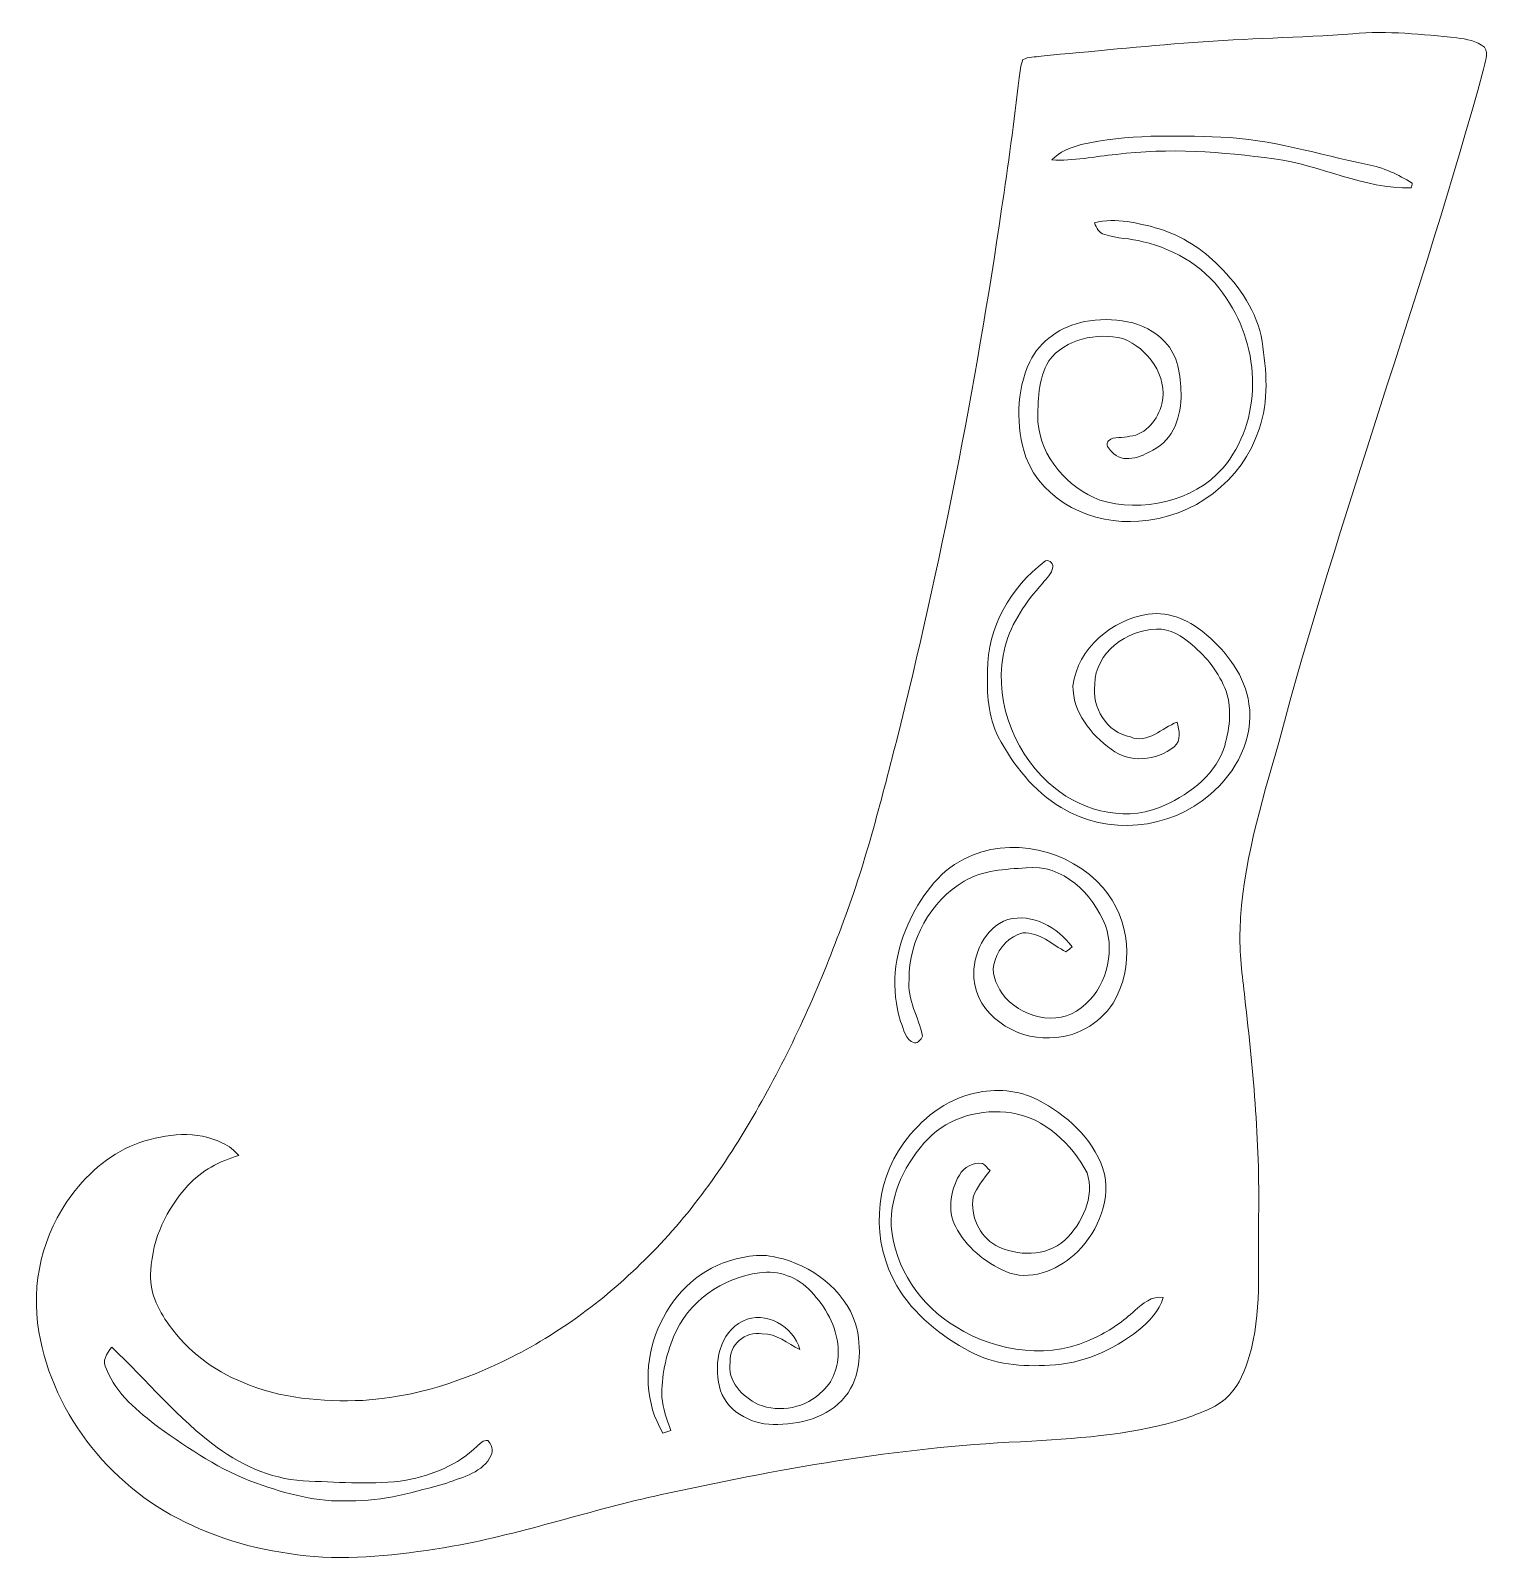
# Model space of a CAD drawing. Header units: centimetres. Extents: x -15.4 to 15.4, y -16.1 to 16.2.
import ezdxf

# ---------------------------------------------------------------- set-up
doc = ezdxf.new("R2010")
doc.units = ezdxf.units.CM
doc.header["$MEASUREMENT"] = 0
doc.layers.add('Layer 1', color=7, linetype='Continuous')

msp = doc.modelspace()

# ---------------------------------------------------------------- linework, layer by layer
at = {"layer": 'Layer 1', "color": 253, "lineweight": 9}
for points, knots in [([(12.48318, 16.08338), (13.21943, 16.15041), (13.95426, 16.07104), (14.68593, 15.99484), (14.68593, 15.99484), (14.88842, 15.97261), (15.10432, 15.93275), (15.26483, 15.79658), (15.26483, 15.79658), (15.37031, 15.66111), (15.25989, 15.47837), (15.24755, 15.33338), (15.24755, 15.33338), (13.93874, 10.55148), (12.19919, 5.89939), (10.92073, 1.10937), (10.92073, 1.10937), (10.5556, -0.18356), (10.14779, -1.48531), (10.10546, -2.83927), (10.10546, -2.83927), (10.08288, -3.3247), (10.15591, -3.80624), (10.20671, -4.28778), (10.20671, -4.28778), (10.38909, -5.86716), (10.53479, -7.45643), (10.49316, -9.04851), (10.49316, -9.04851), (10.48364, -9.9869), (10.56266, -10.94646), (10.30054, -11.86121), (10.30054, -11.86121), (10.21306, -12.15366), (10.09205, -12.44471), (9.88039, -12.67084), (9.88039, -12.67084), (9.64685, -12.93083), (9.29971, -13.03138), (8.98609, -13.1552), (8.98609, -13.1552), (7.92988, -13.50445), (6.81122, -13.57642), (5.70914, -13.64944), (5.70914, -13.64944), (3.11728, -13.7454), (0.554, -14.19836), (-1.97577, -14.74764), (-1.97577, -14.74764), (-3.44791, -15.05703), (-4.8749, -15.5488), (-6.35162, -15.83702), (-6.35162, -15.83702), (-7.31259, -16.00247), (-8.28591, -16.14605), (-9.26381, -16.09984), (-9.26381, -16.09984), (-10.20854, -16.03246), (-11.15258, -15.8349), (-12.01336, -15.43062), (-12.01336, -15.43062), (-13.66436, -14.69472), (-14.95235, -13.13156), (-15.25503, -11.33698), (-15.25503, -11.33698), (-15.43142, -10.3291), (-15.17954, -9.25912), (-14.55971, -8.44491), (-14.55971, -8.44491), (-14.19176, -7.95808), (-13.70986, -7.53298), (-13.12249, -7.33966), (-13.12249, -7.33966), (-12.56545, -7.14986), (-11.91952, -7.07966), (-11.378, -7.35165), (-11.378, -7.35165), (-11.24112, -7.40563), (-11.13106, -7.50652), (-11.03475, -7.61518), (-11.03475, -7.61518), (-11.43903, -7.73018), (-11.82427, -7.9355), (-12.11002, -8.24771), (-12.11002, -8.24771), (-12.55734, -8.73525), (-12.86214, -9.36989), (-12.89107, -10.03735), (-12.89107, -10.03735), (-12.9394, -10.45892), (-12.7496, -10.86603), (-12.50513, -11.19728), (-12.50513, -11.19728), (-12.12095, -11.7395), (-11.57309, -12.15508), (-10.9589, -12.40378), (-10.9589, -12.40378), (-10.16092, -12.74774), (-9.2758, -12.82147), (-8.41608, -12.78549), (-8.41608, -12.78549), (-7.31682, -12.72128), (-6.25285, -12.36921), (-5.27671, -11.87109), (-5.27671, -11.87109), (-4.1637, -11.31829), (-3.16957, -10.54606), (-2.3035, -9.65811), (-2.3035, -9.65811), (-1.37993, -8.71585), (-0.6331, -7.61553), (0.00684, -6.46548), (0.00684, -6.46548), (0.67042, -5.28755), (1.22251, -4.04895), (1.68853, -2.78036), (1.68853, -2.78036), (2.18313, -1.50013), (2.51227, -0.16486), (2.85588, 1.16158), (2.85588, 1.16158), (3.78474, 4.86081), (4.51464, 8.60872), (5.07167, 12.38169), (5.07167, 12.38169), (5.20432, 13.30455), (5.34049, 14.22707), (5.43997, 15.15417), (5.43997, 15.15417), (5.46043, 15.28223), (5.46502, 15.41805), (5.52217, 15.53623), (5.52217, 15.53623), (5.63718, 15.59973), (5.78005, 15.58667), (5.90493, 15.61278), (5.90493, 15.61278), (6.97561, 15.70626), (8.04418, 15.82092), (9.11627, 15.89712), (9.11627, 15.89712), (10.23704, 15.9906), (11.36205, 15.99766), (12.48318, 16.08338), (12.48318, 16.08338), (12.48318, 16.08338), (12.48318, 16.08338), (12.48318, 16.08338)], [0, 0, 0, 0, 0.02631579, 0.02631579, 0.02631579, 0.02631579, 0.05263158, 0.05263158, 0.05263158, 0.05263158, 0.07894737, 0.07894737, 0.07894737, 0.07894737, 0.10526316, 0.10526316, 0.10526316, 0.10526316, 0.13157895, 0.13157895, 0.13157895, 0.13157895, 0.15789474, 0.15789474, 0.15789474, 0.15789474, 0.18421053, 0.18421053, 0.18421053, 0.18421053, 0.21052632, 0.21052632, 0.21052632, 0.21052632, 0.23684211, 0.23684211, 0.23684211, 0.23684211, 0.26315789, 0.26315789, 0.26315789, 0.26315789, 0.28947368, 0.28947368, 0.28947368, 0.28947368, 0.31578947, 0.31578947, 0.31578947, 0.31578947, 0.34210526, 0.34210526, 0.34210526, 0.34210526, 0.36842105, 0.36842105, 0.36842105, 0.36842105, 0.39473684, 0.39473684, 0.39473684, 0.39473684, 0.42105263, 0.42105263, 0.42105263, 0.42105263, 0.44736842, 0.44736842, 0.44736842, 0.44736842, 0.47368421, 0.47368421, 0.47368421, 0.47368421, 0.5, 0.5, 0.5, 0.5, 0.52631579, 0.52631579, 0.52631579, 0.52631579, 0.55263158, 0.55263158, 0.55263158, 0.55263158, 0.57894737, 0.57894737, 0.57894737, 0.57894737, 0.60526316, 0.60526316, 0.60526316, 0.60526316, 0.63157895, 0.63157895, 0.63157895, 0.63157895, 0.65789474, 0.65789474, 0.65789474, 0.65789474, 0.68421053, 0.68421053, 0.68421053, 0.68421053, 0.71052632, 0.71052632, 0.71052632, 0.71052632, 0.73684211, 0.73684211, 0.73684211, 0.73684211, 0.76315789, 0.76315789, 0.76315789, 0.76315789, 0.78947368, 0.78947368, 0.78947368, 0.78947368, 0.81578947, 0.81578947, 0.81578947, 0.81578947, 0.84210526, 0.84210526, 0.84210526, 0.84210526, 0.86842105, 0.86842105, 0.86842105, 0.86842105, 0.89473684, 0.89473684, 0.89473684, 0.89473684, 0.92105263, 0.92105263, 0.92105263, 0.92105263, 0.94736842, 0.94736842, 0.94736842, 0.94736842, 1, 1, 1, 1]), ([(6.74878, 13.74447), (6.52371, 13.67779), (6.2944, 13.59101), (6.12789, 13.41885), (6.12789, 13.41885), (6.58474, 13.38957), (7.03806, 13.49258), (7.49173, 13.53351), (7.49173, 13.53351), (8.60016, 13.6792), (9.72516, 13.58783), (10.82901, 13.43967), (10.82901, 13.43967), (11.80867, 13.30914), (12.7139, 12.80043), (13.71967, 12.8283), (13.71967, 12.8283), (13.72531, 12.8537), (13.7366, 12.9045), (13.74224, 12.9299), (13.74224, 12.9299), (13.4445, 13.10382), (13.13264, 13.26398), (12.78869, 13.32219), (12.78869, 13.32219), (11.76316, 13.52998), (10.75422, 13.86088), (9.70153, 13.90075), (9.70153, 13.90075), (8.71693, 13.93391), (7.71645, 13.96178), (6.74878, 13.74447), (6.74878, 13.74447), (6.74878, 13.74447), (6.74878, 13.74447), (6.74878, 13.74447)], [0, 0, 0, 0, 0.1, 0.1, 0.1, 0.1, 0.2, 0.2, 0.2, 0.2, 0.3, 0.3, 0.3, 0.3, 0.4, 0.4, 0.4, 0.4, 0.5, 0.5, 0.5, 0.5, 0.6, 0.6, 0.6, 0.6, 0.7, 0.7, 0.7, 0.7, 0.8, 0.8, 0.8, 0.8, 1, 1, 1, 1]), ([(7.03276, 12.08747), (7.07686, 11.98693), (7.12484, 11.86734), (7.2469, 11.84053), (7.2469, 11.84053), (7.50972, 11.75621), (7.79124, 11.76291), (8.05758, 11.6906), (8.05758, 11.6906), (8.76243, 11.52585), (9.42883, 11.1131), (9.81689, 10.49185), (9.81689, 10.49185), (10.54396, 9.44445), (10.58841, 7.90105), (9.74139, 6.90657), (9.74139, 6.90657), (9.11204, 6.19043), (8.03712, 5.9643), (7.14283, 6.23311), (7.14283, 6.23311), (6.46056, 6.50052), (5.89541, 7.13622), (5.83826, 7.88552), (5.83826, 7.88552), (5.83508, 8.31591), (5.84073, 8.78865), (6.0658, 9.17069), (6.0658, 9.17069), (6.41717, 9.64659), (7.08215, 9.77218), (7.63143, 9.64554), (7.63143, 9.64554), (8.15989, 9.43669), (8.58746, 8.85143), (8.45552, 8.26688), (8.45552, 8.26688), (8.36873, 7.9455), (8.13096, 7.61671), (7.77642, 7.57896), (7.77642, 7.57896), (7.63566, 7.53063), (7.44199, 7.59554), (7.32804, 7.48477), (7.32804, 7.48477), (7.24796, 7.41139), (7.33509, 7.31155), (7.39366, 7.25617), (7.39366, 7.25617), (7.62719, 6.98206), (8.01313, 7.14257), (8.26713, 7.28933), (8.26713, 7.28933), (8.71093, 7.50417), (8.86474, 8.02346), (8.86086, 8.48278), (8.86086, 8.48278), (8.84428, 8.86801), (8.80371, 9.28923), (8.51655, 9.5778), (8.51655, 9.5778), (8.0918, 10.03253), (7.40812, 10.10944), (6.82498, 10.00254), (6.82498, 10.00254), (6.33744, 9.91294), (5.88271, 9.60214), (5.66328, 9.15201), (5.66328, 9.15201), (5.37436, 8.52652), (5.3733, 7.78851), (5.58144, 7.13905), (5.58144, 7.13905), (5.93809, 6.19713), (7.00807, 5.70183), (7.97151, 5.78756), (7.97151, 5.78756), (9.10357, 5.84788), (10.17037, 6.64375), (10.50621, 7.73277), (10.50621, 7.73277), (10.72247, 8.32509), (10.66073, 8.97315), (10.57077, 9.5838), (10.57077, 9.5838), (10.46953, 10.20645), (10.09946, 10.74445), (9.65778, 11.17801), (9.65778, 11.17801), (9.31383, 11.54172), (8.87285, 11.80631), (8.39943, 11.964), (8.39943, 11.964), (7.95916, 12.08183), (7.48573, 12.20777), (7.03276, 12.08747), (7.03276, 12.08747), (7.03276, 12.08747), (7.03276, 12.08747), (7.03276, 12.08747)], [0, 0, 0, 0, 0.03846154, 0.03846154, 0.03846154, 0.03846154, 0.07692308, 0.07692308, 0.07692308, 0.07692308, 0.11538462, 0.11538462, 0.11538462, 0.11538462, 0.15384615, 0.15384615, 0.15384615, 0.15384615, 0.19230769, 0.19230769, 0.19230769, 0.19230769, 0.23076923, 0.23076923, 0.23076923, 0.23076923, 0.26923077, 0.26923077, 0.26923077, 0.26923077, 0.30769231, 0.30769231, 0.30769231, 0.30769231, 0.34615385, 0.34615385, 0.34615385, 0.34615385, 0.38461538, 0.38461538, 0.38461538, 0.38461538, 0.42307692, 0.42307692, 0.42307692, 0.42307692, 0.46153846, 0.46153846, 0.46153846, 0.46153846, 0.5, 0.5, 0.5, 0.5, 0.53846154, 0.53846154, 0.53846154, 0.53846154, 0.57692308, 0.57692308, 0.57692308, 0.57692308, 0.61538462, 0.61538462, 0.61538462, 0.61538462, 0.65384615, 0.65384615, 0.65384615, 0.65384615, 0.69230769, 0.69230769, 0.69230769, 0.69230769, 0.73076923, 0.73076923, 0.73076923, 0.73076923, 0.76923077, 0.76923077, 0.76923077, 0.76923077, 0.80769231, 0.80769231, 0.80769231, 0.80769231, 0.84615385, 0.84615385, 0.84615385, 0.84615385, 0.88461538, 0.88461538, 0.88461538, 0.88461538, 0.92307692, 0.92307692, 0.92307692, 0.92307692, 1, 1, 1, 1]), ([(5.96914, 4.92889), (5.26394, 4.39126), (4.7644, 3.53084), (4.77428, 2.62914), (4.77428, 2.62914), (4.76052, 2.15747), (4.77957, 1.65794), (5.00147, 1.22967), (5.00147, 1.22967), (5.31932, 0.63982), (5.74266, 0.07961), (6.33144, -0.26153), (6.33144, -0.26153), (7.28818, -0.86513), (8.62944, -0.7346), (9.47116, 0.01505), (9.47116, 0.01505), (10.02009, 0.4719), (10.41061, 1.20003), (10.29278, 1.92958), (10.29278, 1.92958), (10.20812, 2.51237), (9.8437, 3.00414), (9.40661, 3.37773), (9.40661, 3.37773), (9.07217, 3.67689), (8.62626, 3.88644), (8.16836, 3.82082), (8.16836, 3.82082), (7.40212, 3.70934), (6.6754, 3.10362), (6.57733, 2.30987), (6.57733, 2.30987), (6.57027, 1.75389), (6.95692, 1.278), (7.38625, 0.96861), (7.38625, 0.96861), (7.76936, 0.66769), (8.34474, 0.72378), (8.71304, 1.02153), (8.71304, 1.02153), (8.87744, 1.15488), (8.81817, 1.36725), (8.77478, 1.54152), (8.77478, 1.54152), (8.45446, 1.42193), (8.16342, 1.0755), (7.78947, 1.22931), (7.78947, 1.22931), (7.28923, 1.32245), (6.96926, 1.85373), (7.03876, 2.3448), (7.03876, 2.3448), (7.04335, 3.00696), (7.71574, 3.49732), (8.34016, 3.50191), (8.34016, 3.50191), (8.63085, 3.5259), (8.88555, 3.35445), (9.0951, 3.17312), (9.0951, 3.17312), (9.40943, 2.91347), (9.6666, 2.57692), (9.80913, 2.19346), (9.80913, 2.19346), (9.94777, 1.79376), (9.87756, 1.35984), (9.75903, 0.96508), (9.75903, 0.96508), (9.52973, 0.37242), (8.97869, -0.02763), (8.40719, -0.26047), (8.40719, -0.26047), (7.60603, -0.58185), (6.66764, -0.30139), (6.05204, 0.26941), (6.05204, 0.26941), (5.28369, 0.98096), (4.87482, 2.11373), (5.14752, 3.14278), (5.14752, 3.14278), (5.27805, 3.64972), (5.58884, 4.08646), (5.93316, 4.47099), (5.93316, 4.47099), (6.01359, 4.57823), (6.1353, 4.67454), (6.15223, 4.816), (6.15223, 4.816), (6.16634, 4.90667), (6.04499, 5.00368), (5.96914, 4.92889), (5.96914, 4.92889), (5.96914, 4.92889), (5.96914, 4.92889), (5.96914, 4.92889)], [0, 0, 0, 0, 0.04, 0.04, 0.04, 0.04, 0.08, 0.08, 0.08, 0.08, 0.12, 0.12, 0.12, 0.12, 0.16, 0.16, 0.16, 0.16, 0.2, 0.2, 0.2, 0.2, 0.24, 0.24, 0.24, 0.24, 0.28, 0.28, 0.28, 0.28, 0.32, 0.32, 0.32, 0.32, 0.36, 0.36, 0.36, 0.36, 0.4, 0.4, 0.4, 0.4, 0.44, 0.44, 0.44, 0.44, 0.48, 0.48, 0.48, 0.48, 0.52, 0.52, 0.52, 0.52, 0.56, 0.56, 0.56, 0.56, 0.6, 0.6, 0.6, 0.6, 0.64, 0.64, 0.64, 0.64, 0.68, 0.68, 0.68, 0.68, 0.72, 0.72, 0.72, 0.72, 0.76, 0.76, 0.76, 0.76, 0.8, 0.8, 0.8, 0.8, 0.84, 0.84, 0.84, 0.84, 0.88, 0.88, 0.88, 0.88, 0.92, 0.92, 0.92, 0.92, 1, 1, 1, 1]), ([(4.2751, -1.3502), (3.71524, -1.63701), (3.34377, -2.17852), (3.09047, -2.73873), (3.09047, -2.73873), (2.79908, -3.37338), (2.72605, -4.11139), (2.93948, -4.78131), (2.93948, -4.78131), (2.99981, -4.94324), (3.03861, -5.17466), (3.22841, -5.23675), (3.22841, -5.23675), (3.31025, -5.23887), (3.36881, -5.16231), (3.40162, -5.09564), (3.40162, -5.09564), (3.32225, -4.69418), (3.07495, -4.32094), (3.11764, -3.89761), (3.11764, -3.89761), (3.10458, -3.06258), (3.56849, -2.24484), (4.28286, -1.81657), (4.28286, -1.81657), (4.67374, -1.57986), (5.14646, -1.57068), (5.58849, -1.53505), (5.58849, -1.53505), (6.3646, -1.45003), (6.99713, -2.08609), (7.26313, -2.75496), (7.26313, -2.75496), (7.4755, -3.36209), (7.2663, -4.10398), (6.7516, -4.49592), (6.7516, -4.49592), (6.24431, -4.90126), (5.44703, -4.69136), (5.08226, -4.19147), (5.08226, -4.19147), (4.95102, -3.99039), (4.83249, -3.72968), (4.93444, -3.48979), (4.93444, -3.48979), (5.01981, -3.21533), (5.23324, -2.97791), (5.51899, -2.91089), (5.51899, -2.91089), (5.87177, -2.89219), (6.13953, -3.15748), (6.43022, -3.3127), (6.43022, -3.3127), (6.47255, -3.27672), (6.51489, -3.24144), (6.55828, -3.20687), (6.55828, -3.20687), (6.25736, -2.79271), (5.72325, -2.49002), (5.20255, -2.62831), (5.20255, -2.62831), (4.7009, -2.80329), (4.46031, -3.36773), (4.48253, -3.86691), (4.48253, -3.86691), (4.54603, -4.63703), (5.3486, -5.16302), (6.08097, -5.12739), (6.08097, -5.12739), (6.61472, -5.12668), (7.13719, -4.84517), (7.42329, -4.39291), (7.42329, -4.39291), (7.88402, -3.65207), (7.78841, -2.60961), (7.21198, -1.95698), (7.21198, -1.95698), (6.50783, -1.14559), (5.24206, -0.85031), (4.2751, -1.3502), (4.2751, -1.3502), (4.2751, -1.3502), (4.2751, -1.3502), (4.2751, -1.3502)], [0, 0, 0, 0, 0.04545455, 0.04545455, 0.04545455, 0.04545455, 0.09090909, 0.09090909, 0.09090909, 0.09090909, 0.13636364, 0.13636364, 0.13636364, 0.13636364, 0.18181818, 0.18181818, 0.18181818, 0.18181818, 0.22727273, 0.22727273, 0.22727273, 0.22727273, 0.27272727, 0.27272727, 0.27272727, 0.27272727, 0.31818182, 0.31818182, 0.31818182, 0.31818182, 0.36363636, 0.36363636, 0.36363636, 0.36363636, 0.40909091, 0.40909091, 0.40909091, 0.40909091, 0.45454545, 0.45454545, 0.45454545, 0.45454545, 0.5, 0.5, 0.5, 0.5, 0.54545455, 0.54545455, 0.54545455, 0.54545455, 0.59090909, 0.59090909, 0.59090909, 0.59090909, 0.63636364, 0.63636364, 0.63636364, 0.63636364, 0.68181818, 0.68181818, 0.68181818, 0.68181818, 0.72727273, 0.72727273, 0.72727273, 0.72727273, 0.77272727, 0.77272727, 0.77272727, 0.77272727, 0.81818182, 0.81818182, 0.81818182, 0.81818182, 0.86363636, 0.86363636, 0.86363636, 0.86363636, 0.90909091, 0.90909091, 0.90909091, 0.90909091, 1, 1, 1, 1]), ([(4.49735, -6.29826), (3.88352, -6.42984), (3.37093, -6.85247), (3.00475, -7.34671), (3.00475, -7.34671), (2.36939, -8.2089), (2.31542, -9.44609), (2.85905, -10.36543), (2.85905, -10.36543), (3.21324, -10.97468), (3.78827, -11.42271), (4.39963, -11.75361), (4.39963, -11.75361), (4.91081, -12.0309), (5.51018, -12.08311), (6.08168, -12.04007), (6.08168, -12.04007), (6.76677, -12.01926), (7.42329, -11.7328), (7.95316, -11.3077), (7.95316, -11.3077), (8.17823, -11.12285), (8.40331, -10.90236), (8.47951, -10.61238), (8.47951, -10.61238), (8.2442, -10.57498), (8.04947, -10.74044), (7.88613, -10.88719), (7.88613, -10.88719), (7.64272, -11.11191), (7.37002, -11.30594), (7.07051, -11.44811), (7.07051, -11.44811), (6.142, -11.93141), (4.97854, -11.7776), (4.10824, -11.23503), (4.10824, -11.23503), (3.35858, -10.78912), (2.80931, -9.98549), (2.73981, -9.10778), (2.73981, -9.10778), (2.71688, -8.41351), (3.04602, -7.75241), (3.51839, -7.26064), (3.51839, -7.26064), (3.96289, -6.79391), (4.65187, -6.62281), (5.27664, -6.71066), (5.27664, -6.71066), (5.98184, -6.8239), (6.54981, -7.36541), (6.87401, -7.97642), (6.87401, -7.97642), (7.0437, -8.49254), (6.77241, -9.04675), (6.40341, -9.40517), (6.40341, -9.40517), (6.00653, -9.75336), (5.39905, -9.74737), (4.94573, -9.51418), (4.94573, -9.51418), (4.60248, -9.30604), (4.40528, -8.89153), (4.46913, -8.49289), (4.46913, -8.49289), (4.54533, -8.28158), (4.69526, -8.11118), (4.82579, -7.93268), (4.82579, -7.93268), (4.77604, -7.87835), (4.72877, -7.81979), (4.66527, -7.78204), (4.66527, -7.78204), (4.46772, -7.74782), (4.27651, -7.8593), (4.1795, -8.02652), (4.1795, -8.02652), (3.97348, -8.37118), (3.91244, -8.84143), (4.1414, -9.18998), (4.1414, -9.18998), (4.38305, -9.6112), (4.79686, -9.92587), (5.24665, -10.09803), (5.24665, -10.09803), (5.76594, -10.25607), (6.30639, -9.99854), (6.67681, -9.64295), (6.67681, -9.64295), (7.11919, -9.1928), (7.4053, -8.51653), (7.21021, -7.88682), (7.21021, -7.88682), (6.97949, -7.23771), (6.43586, -6.74734), (5.83579, -6.43902), (5.83579, -6.43902), (5.42727, -6.227), (4.94114, -6.18925), (4.49735, -6.29826), (4.49735, -6.29826), (4.49735, -6.29826), (4.49735, -6.29826), (4.49735, -6.29826)], [0, 0, 0, 0, 0.03703704, 0.03703704, 0.03703704, 0.03703704, 0.07407407, 0.07407407, 0.07407407, 0.07407407, 0.11111111, 0.11111111, 0.11111111, 0.11111111, 0.14814815, 0.14814815, 0.14814815, 0.14814815, 0.18518519, 0.18518519, 0.18518519, 0.18518519, 0.22222222, 0.22222222, 0.22222222, 0.22222222, 0.25925926, 0.25925926, 0.25925926, 0.25925926, 0.2962963, 0.2962963, 0.2962963, 0.2962963, 0.33333333, 0.33333333, 0.33333333, 0.33333333, 0.37037037, 0.37037037, 0.37037037, 0.37037037, 0.40740741, 0.40740741, 0.40740741, 0.40740741, 0.44444444, 0.44444444, 0.44444444, 0.44444444, 0.48148148, 0.48148148, 0.48148148, 0.48148148, 0.51851852, 0.51851852, 0.51851852, 0.51851852, 0.55555556, 0.55555556, 0.55555556, 0.55555556, 0.59259259, 0.59259259, 0.59259259, 0.59259259, 0.62962963, 0.62962963, 0.62962963, 0.62962963, 0.66666667, 0.66666667, 0.66666667, 0.66666667, 0.7037037, 0.7037037, 0.7037037, 0.7037037, 0.74074074, 0.74074074, 0.74074074, 0.74074074, 0.77777778, 0.77777778, 0.77777778, 0.77777778, 0.81481481, 0.81481481, 0.81481481, 0.81481481, 0.85185185, 0.85185185, 0.85185185, 0.85185185, 0.88888889, 0.88888889, 0.88888889, 0.88888889, 0.92592593, 0.92592593, 0.92592593, 0.92592593, 1, 1, 1, 1]), ([(-0.80913, -9.88107), (-2.16556, -10.40212), (-2.83055, -12.21858), (-2.0809, -13.47764), (-2.0809, -13.47764), (-2.02551, -13.45859), (-1.97012, -13.43989), (-1.91439, -13.42155), (-1.91439, -13.42155), (-1.99164, -13.19154), (-2.08584, -12.96223), (-2.10171, -12.71776), (-2.10171, -12.71776), (-2.11582, -12.28243), (-2.0174, -11.84922), (-1.85618, -11.4474), (-1.85618, -11.4474), (-1.56478, -10.70375), (-0.82113, -10.19293), (-0.04078, -10.09168), (-0.04078, -10.09168), (0.35891, -10.02818), (0.77978, -10.18446), (1.04754, -10.48503), (1.04754, -10.48503), (1.35198, -10.80711), (1.58517, -11.22268), (1.62151, -11.67071), (1.62151, -11.67071), (1.63209, -11.99985), (1.55413, -12.36145), (1.29448, -12.58688), (1.29448, -12.58688), (0.95052, -12.94706), (0.39031, -13.05642), (-0.0683, -12.87157), (-0.0683, -12.87157), (-0.40379, -12.71176), (-0.72658, -12.37662), (-0.66097, -11.97551), (-0.66097, -11.97551), (-0.69766, -11.61956), (-0.33253, -11.31053), (0.01355, -11.37896), (0.01355, -11.37896), (0.32081, -11.36626), (0.54694, -11.5931), (0.80871, -11.7134), (0.80871, -11.7134), (0.68523, -11.21774), (0.08163, -10.87767), (-0.39462, -11.1105), (-0.39462, -11.1105), (-0.89239, -11.35356), (-1.00387, -12.00232), (-0.88851, -12.49198), (-0.88851, -12.49198), (-0.77315, -12.99257), (-0.24363, -13.29243), (0.24497, -13.29561), (0.24497, -13.29561), (0.79636, -13.30478), (1.40772, -13.15626), (1.7665, -12.70611), (1.7665, -12.70611), (2.11293, -12.28031), (2.1221, -11.67671), (1.98875, -11.16765), (1.98875, -11.16765), (1.74533, -10.43564), (1.0553, -9.92834), (0.32046, -9.76465), (0.32046, -9.76465), (-0.0556, -9.66658), (-0.44965, -9.75866), (-0.80913, -9.88107), (-0.80913, -9.88107), (-0.80913, -9.88107), (-0.80913, -9.88107), (-0.80913, -9.88107)], [0, 0, 0, 0, 0.04761905, 0.04761905, 0.04761905, 0.04761905, 0.0952381, 0.0952381, 0.0952381, 0.0952381, 0.14285714, 0.14285714, 0.14285714, 0.14285714, 0.19047619, 0.19047619, 0.19047619, 0.19047619, 0.23809524, 0.23809524, 0.23809524, 0.23809524, 0.28571429, 0.28571429, 0.28571429, 0.28571429, 0.33333333, 0.33333333, 0.33333333, 0.33333333, 0.38095238, 0.38095238, 0.38095238, 0.38095238, 0.42857143, 0.42857143, 0.42857143, 0.42857143, 0.47619048, 0.47619048, 0.47619048, 0.47619048, 0.52380952, 0.52380952, 0.52380952, 0.52380952, 0.57142857, 0.57142857, 0.57142857, 0.57142857, 0.61904762, 0.61904762, 0.61904762, 0.61904762, 0.66666667, 0.66666667, 0.66666667, 0.66666667, 0.71428571, 0.71428571, 0.71428571, 0.71428571, 0.76190476, 0.76190476, 0.76190476, 0.76190476, 0.80952381, 0.80952381, 0.80952381, 0.80952381, 0.85714286, 0.85714286, 0.85714286, 0.85714286, 0.9047619, 0.9047619, 0.9047619, 0.9047619, 1, 1, 1, 1]), ([(-13.8291, -12.13003), (-13.62414, -12.65567), (-13.15671, -13.01903), (-12.72632, -13.35734), (-12.72632, -13.35734), (-12.08215, -13.81983), (-11.41116, -14.26398), (-10.66222, -14.53844), (-10.66222, -14.53844), (-10.03286, -14.7621), (-9.37281, -14.93955), (-8.69866, -14.90815), (-8.69866, -14.90815), (-7.99486, -14.92191), (-7.31224, -14.72012), (-6.64161, -14.53245), (-6.64161, -14.53245), (-6.30188, -14.40227), (-5.87114, -14.30949), (-5.70569, -13.94507), (-5.70569, -13.94507), (-5.65383, -13.841), (-5.69793, -13.71047), (-5.77907, -13.63498), (-5.77907, -13.63498), (-5.87396, -13.62016), (-5.94134, -13.69601), (-6.00343, -13.75457), (-6.00343, -13.75457), (-6.40772, -14.15074), (-6.95523, -14.36981), (-7.50415, -14.47318), (-7.50415, -14.47318), (-8.18078, -14.57372), (-8.86728, -14.51798), (-9.54744, -14.49152), (-9.54744, -14.49152), (-10.25229, -14.47847), (-10.92786, -14.19413), (-11.48948, -13.77997), (-11.48948, -13.77997), (-12.32345, -13.1746), (-12.96903, -12.35933), (-13.71939, -11.66295), (-13.71939, -11.66295), (-13.82311, -11.79418), (-13.93529, -11.95576), (-13.8291, -12.13003)], [0, 0, 0, 0, 0.07692308, 0.07692308, 0.07692308, 0.07692308, 0.15384615, 0.15384615, 0.15384615, 0.15384615, 0.23076923, 0.23076923, 0.23076923, 0.23076923, 0.30769231, 0.30769231, 0.30769231, 0.30769231, 0.38461538, 0.38461538, 0.38461538, 0.38461538, 0.46153846, 0.46153846, 0.46153846, 0.46153846, 0.53846154, 0.53846154, 0.53846154, 0.53846154, 0.61538462, 0.61538462, 0.61538462, 0.61538462, 0.69230769, 0.69230769, 0.69230769, 0.69230769, 0.76923077, 0.76923077, 0.76923077, 0.76923077, 0.84615385, 0.84615385, 0.84615385, 0.84615385, 1, 1, 1, 1])]:
    msp.add_open_spline(points, degree=3, knots=knots, dxfattribs=at)

doc.saveas('drawing.dxf')
